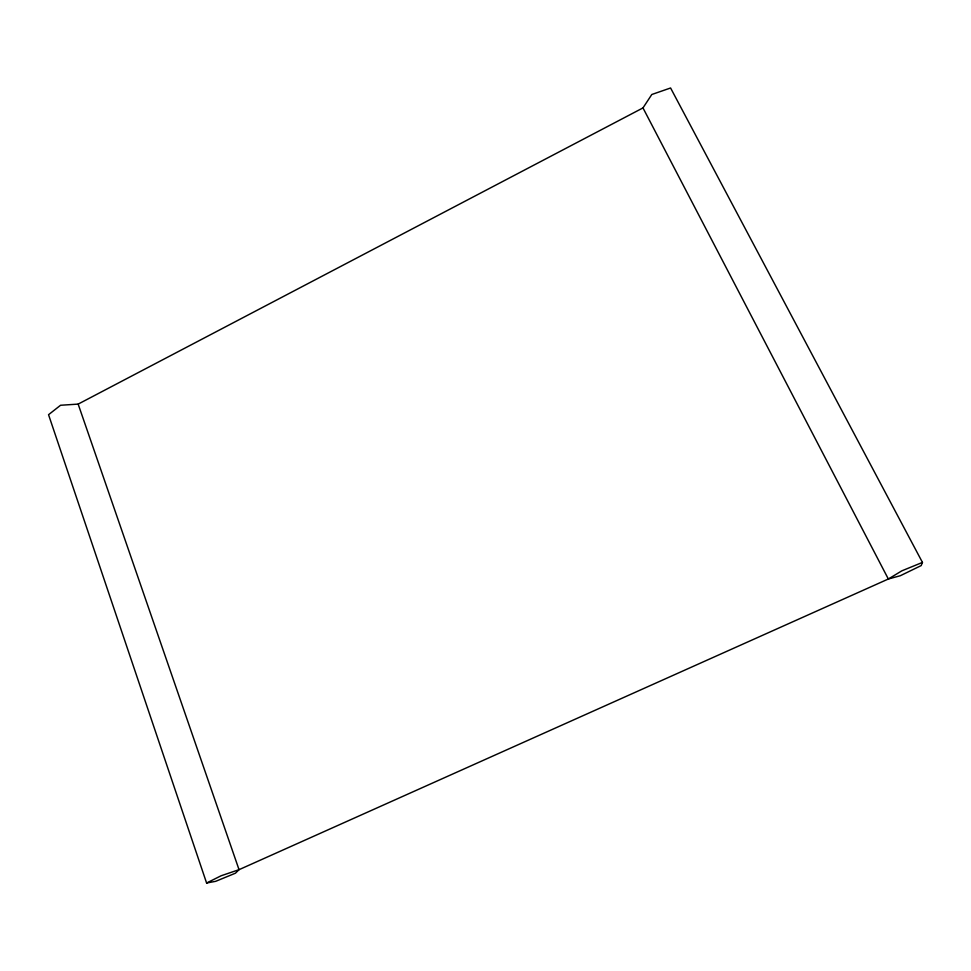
<?xml version="1.0" encoding="UTF-8"?>
<svg xmlns="http://www.w3.org/2000/svg" width="971" height="971" viewBox="0 0 971 971"><rect width="100%" height="100%" fill="white"/><g stroke="black" fill="none" stroke-linecap="round" stroke-linejoin="round"><path stroke-width="1.46" d="M922.45 562.415L921.176 565.595L900.335 575.718L888.344 579.007L239.036 869.676L221.109 875.769L206.592 883.015L48.55 414.702L60.566 405.259L78.153 404.106L642.984 107.915L651.796 94.503L670.585 87.985L922.45 562.415L901.865 570.827L888.344 579.007L642.984 107.915M206.592 883.015L215.696 881.316L235.468 873.184L239.036 869.676L78.153 404.106"/></g></svg>
